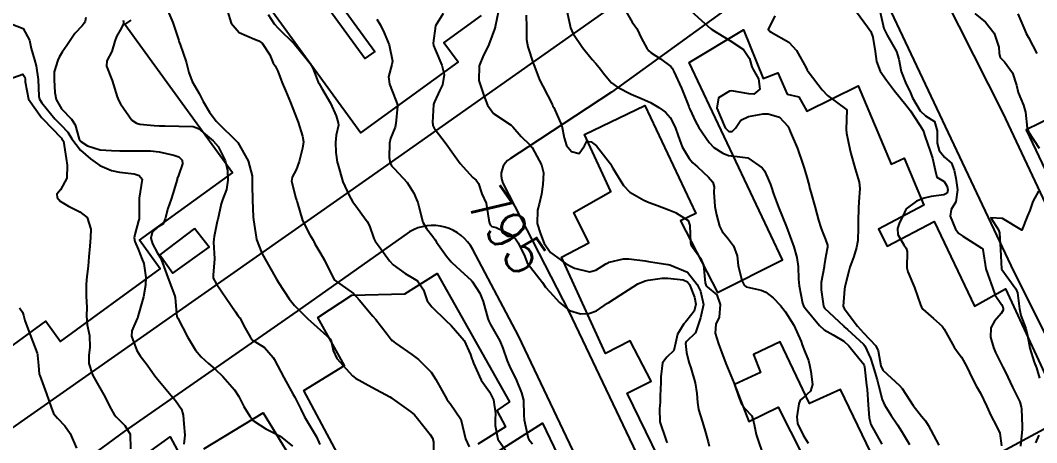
# Model space of a CAD drawing. Header units: metres. Extents: x 318500 to 325275, y 7408834 to 7428799.
# Drawn here: x 321521.6 to 321625.1, y 7423214.1 to 7423257.1 of the extents above; entities that cross this region are included whole.
import ezdxf
from ezdxf.enums import TextEntityAlignment as Align

# ---------------------------------------------------------------- set-up
doc = ezdxf.new("R2010")
doc.units = ezdxf.units.M
doc.header["$MEASUREMENT"] = 0
for name, color, linetype in [('Cotas', 45, 'Continuous'), ('Curvas de Nivel 1m', 11, 'Continuous'), ('Curvas de Nivel 5m', 15, 'Continuous'), ('Edificações', 30, 'Continuous'), ('Vias Primárias', 230, 'Continuous')]:
    doc.layers.add(name, color=color, linetype=linetype)
doc.styles.add('Style-STANDARD', font='STANDARD.shx')

msp = doc.modelspace()

# ---------------------------------------------------------------- linework, layer by layer
at = {"layer": 'Curvas de Nivel 1m', "flags": 128}
for points, elevation in [([(321536.49, 7423258.35), (321537.12, 7423256.94), (321537.7, 7423255.08), (321537.75, 7423254.93), (321537.85, 7423254.68), (321538.47, 7423252.92), (321538.73, 7423251.83), (321539.07, 7423250.91), (321539.78, 7423249.69), (321540.2, 7423248.89), (321540.84, 7423247.8), (321541.53, 7423246.87), (321541.63, 7423246.77), (321541.74, 7423246.67), (321543.58, 7423244.85), (321543.72, 7423244.69), (321544.77, 7423242.83), (321545.18, 7423241.32), (321545.2, 7423240.83), (321545.19, 7423240.36), (321545.22, 7423238.83), (321545.3, 7423237.14), (321545.32, 7423236.82), (321545.58, 7423235.05), (321545.64, 7423234.82), (321546.18, 7423233.42), (321546.5, 7423232.81), (321547.53, 7423231.02), (321547.66, 7423230.79), (321547.88, 7423230.43), (321548.97, 7423228.78), (321549.5, 7423228.09), (321550.85, 7423226.75), (321551.47, 7423226.2), (321553.12, 7423224.71), (321553.24, 7423224.51), (321553.44, 7423223.51), (321553.82, 7423222.71), (321555.4, 7423220.93), (321555.72, 7423220.69), (321557.39, 7423219.77), (321559.21, 7423218.79), (321559.37, 7423218.69), (321559.45, 7423218.63), (321561.36, 7423217.28), (321561.72, 7423216.97), (321562.03, 7423216.6), (321563.33, 7423214.98), (321563.57, 7423214.58), (321563.67, 7423214.22), (321563.63, 7423212.57)], 799), ([(321542.68, 7423258.08), (321543.05, 7423256.86), (321543.87, 7423255.91), (321545.44, 7423255.24), (321545.85, 7423255.07), (321546.2, 7423254.81), (321546.99, 7423253.65), (321547.34, 7423252.8), (321547.52, 7423252.5), (321547.81, 7423251.96), (321548.26, 7423250.79), (321548.57, 7423250), (321549.08, 7423248.78), (321549.75, 7423247.13), (321549.86, 7423246.77), (321550.32, 7423245.35), (321550.43, 7423244.76), (321550.33, 7423244.14), (321549.99, 7423242.77), (321549.68, 7423241.92), (321549.25, 7423241.19), (321549.2, 7423240.77), (321549.64, 7423239.05), (321549.71, 7423238.84), (321549.74, 7423238.77), (321549.78, 7423238.62), (321550.32, 7423236.76), (321551.05, 7423235.29), (321551.39, 7423234.74), (321551.46, 7423234.62), (321551.58, 7423234.39), (321552.19, 7423233.35), (321552.57, 7423232.72), (321553.53, 7423230.71), (321555.52, 7423229.31), (321555.83, 7423229), (321556.09, 7423228.68), (321557.49, 7423227), (321557.77, 7423226.66), (321558.93, 7423225.17), (321559.34, 7423224.63), (321559.39, 7423224.57), (321559.45, 7423224.53), (321559.8, 7423224.27), (321561.44, 7423223.12), (321561.74, 7423222.91), (321562.14, 7423222.6), (321563.41, 7423221.3), (321563.89, 7423220.57), (321564.55, 7423219.4), (321565.03, 7423218.56), (321565.17, 7423218.36), (321565.37, 7423218.13), (321566.45, 7423216.54), (321566.78, 7423215.09), (321566.91, 7423214.53), (321567.31, 7423213.72)], 798), ([(321546.83, 7423257.75), (321547.44, 7423256.8), (321547.87, 7423256.32), (321549.46, 7423254.77), (321549.84, 7423254.32), (321551.08, 7423252.75), (321551.36, 7423252.29), (321551.8, 7423251.11), (321551.92, 7423250.86), (321551.99, 7423250.74), (321552.25, 7423250.28), (321553.18, 7423248.72), (321553.75, 7423247.43), (321553.96, 7423246.71), (321553.98, 7423246.47), (321553.73, 7423245.44), (321553.66, 7423244.71), (321553.7, 7423243.69), (321553.86, 7423242.71), (321553.9, 7423242.49), (321554.41, 7423240.7), (321555.06, 7423239.29), (321555.42, 7423238.69), (321555.64, 7423238.4), (321556.91, 7423236.67), (321557.15, 7423236.21), (321557.59, 7423234.93), (321557.67, 7423234.73), (321557.71, 7423234.66), (321558.12, 7423234.12), (321559.19, 7423232.64), (321559.55, 7423232.24), (321560.79, 7423231.36), (321561.53, 7423230.92), (321562.03, 7423230.6), (321562.64, 7423229.71), (321563.03, 7423228.59), (321563.5, 7423227.96), (321564.92, 7423226.56), (321565.47, 7423226.05), (321566.8, 7423224.54), (321567.44, 7423223.1), (321567.57, 7423222.67), (321567.62, 7423222.53), (321567.72, 7423222.23), (321568.52, 7423220.51), (321569.38, 7423219.32), (321569.79, 7423218.49), (321569.96, 7423217.09), (321569.95, 7423216.49), (321569.94, 7423215.89), (321570.23, 7423214.49), (321571.3, 7423212.93)], 797), ([(321570.29, 7423258.1), (321569.94, 7423256.5), (321569.93, 7423256.45), (321569.88, 7423256.25), (321569.4, 7423254.96), (321569.23, 7423254.51), (321568.76, 7423253.59), (321568.31, 7423252.52), (321568.29, 7423251.01), (321568.44, 7423250.52), (321568.79, 7423249.5), (321569.15, 7423248.51), (321569.76, 7423247.65), (321571.56, 7423246.48), (321571.74, 7423246.29), (321572.59, 7423245.33), (321573.48, 7423244.45), (321573.72, 7423244.18), (321574.66, 7423242.44), (321574.85, 7423241.6), (321574.81, 7423240.43), (321574.66, 7423239.44), (321574.42, 7423238.44), (321574.27, 7423237.8), (321574.22, 7423236.44), (321574.55, 7423235.39), (321574.94, 7423234.43), (321575.58, 7423233.5), (321577.08, 7423232.4), (321577.56, 7423232.13), (321578.04, 7423231.91), (321579.55, 7423231.53), (321580.21, 7423231.7), (321581.23, 7423232.34), (321581.45, 7423232.46), (321581.56, 7423232.5), (321583.03, 7423232.86), (321583.57, 7423232.87), (321585.22, 7423232.64), (321585.56, 7423232.59), (321587.54, 7423232.28), (321587.56, 7423232.28), (321587.73, 7423232.26), (321589.55, 7423231.51), (321590.53, 7423230.23), (321590.85, 7423229.55), (321591.17, 7423228.22), (321590.87, 7423226.84), (321590.66, 7423226.22), (321590.36, 7423225.33), (321589.45, 7423224.45), (321589.35, 7423224.34), (321589.34, 7423224.24), (321589.44, 7423223.31), (321589.65, 7423222.45), (321589.72, 7423222.24), (321589.88, 7423221.77), (321590.32, 7423220.23), (321590.48, 7423219.13), (321590.54, 7423218.22), (321590.65, 7423217.51), (321591.07, 7423216.21), (321591.34, 7423215.32), (321591.63, 7423214.21), (321591.74, 7423213.78)], 794), ([(321573.1, 7423257.67), (321573.14, 7423256.46), (321573.15, 7423255.18), (321573.28, 7423254.46), (321573.83, 7423252.79), (321573.94, 7423252.45), (321574.47, 7423251.1), (321574.8, 7423250.44), (321575.77, 7423248.54), (321575.83, 7423248.42), (321575.92, 7423248.27), (321576.75, 7423246.41), (321576.97, 7423245.17), (321577.21, 7423244.41), (321577.71, 7423243.78), (321578.51, 7423243.58), (321579.06, 7423244.38), (321579.27, 7423244.83), (321579.73, 7423244.76), (321580.27, 7423244.36), (321581.69, 7423242.52), (321581.8, 7423242.34), (321581.92, 7423242.1), (321583, 7423240.33), (321583.66, 7423239.65), (321585.1, 7423238.84), (321585.64, 7423238.61), (321586.47, 7423238.28), (321587.63, 7423237.84), (321588.31, 7423237.58), (321589.62, 7423236.76), (321589.79, 7423236.24), (321589.85, 7423234.49), (321589.91, 7423234.24), (321590.87, 7423232.92), (321591.16, 7423232.22), (321591.33, 7423230.42), (321591.4, 7423230.21), (321591.44, 7423230.12), (321591.53, 7423230.01), (321592.51, 7423229.18), (321592.88, 7423228.19), (321592.75, 7423226.93), (321592.43, 7423226.2), (321592.36, 7423225.3), (321592.71, 7423224.19), (321592.9, 7423223.65), (321593.43, 7423222.18), (321594.3, 7423220.17), (321594.78, 7423218.77), (321595, 7423218.16), (321595.36, 7423217.64), (321596.09, 7423216.88), (321596.29, 7423216.15), (321596.52, 7423214.95), (321596.79, 7423214.14), (321597.3, 7423212.7)], 793), ([(321577.17, 7423258.41), (321577.56, 7423256.72), (321577.63, 7423256.4), (321577.87, 7423255.83), (321578.85, 7423254.39), (321579.83, 7423253.17), (321580.21, 7423252.75), (321580.53, 7423252.36), (321581.08, 7423251.62), (321581.81, 7423250.79), (321582.4, 7423250.33), (321583.79, 7423249.62), (321584.93, 7423249.16), (321585.78, 7423248.79), (321586.62, 7423248.28), (321587.28, 7423247.78), (321587.76, 7423247.24), (321588.28, 7423246.25), (321588.6, 7423245.39), (321589.01, 7423244.25), (321589.7, 7423243.08), (321590.09, 7423242.63), (321590.54, 7423242.23), (321591.14, 7423241.68), (321591.68, 7423241.17), (321592.13, 7423240.66), (321592.25, 7423240.2), (321592.23, 7423239.63), (321592.32, 7423238.2), (321592.48, 7423237.34), (321592.79, 7423236.19), (321593.06, 7423235.64), (321593.6, 7423234.98), (321594.23, 7423234.17), (321594.59, 7423233.15), (321594.71, 7423232.17), (321595.06, 7423230.64), (321595.3, 7423230.16), (321595.53, 7423229.99), (321597.04, 7423229.65), (321597.52, 7423229.47), (321598.28, 7423228.88), (321599, 7423228.11), (321599.5, 7423227.49), (321600.37, 7423226.09), (321601.12, 7423224.42), (321601.23, 7423224.08), (321601.44, 7423223.48), (321601.86, 7423222.49), (321601.98, 7423222.07), (321602.11, 7423221.38), (321602.27, 7423220.07), (321602.07, 7423219.39), (321601.38, 7423218.77), (321601, 7423218.45), (321600.87, 7423218.09), (321600.69, 7423216.76), (321600.75, 7423216.09), (321601.33, 7423214.9), (321601.84, 7423214.07)], 792), ([(321583.11, 7423258.33), (321583.89, 7423256.97), (321584.17, 7423256.6), (321584.36, 7423256.31), (321584.86, 7423255.31), (321585.41, 7423254.3), (321585.6, 7423254.04), (321585.85, 7423253.84), (321586.79, 7423253.23), (321587.83, 7423252.43), (321587.99, 7423252.26), (321588.16, 7423251.93), (321588.92, 7423250.25), (321589.66, 7423248.36), (321589.7, 7423248.24), (321589.77, 7423248.09), (321590.36, 7423246.84), (321590.7, 7423246.23), (321591.73, 7423244.7), (321592.22, 7423244.2), (321593.14, 7423243.61), (321593.71, 7423243.38), (321594.6, 7423243.28), (321595.7, 7423243.15), (321597.14, 7423242.14), (321597.37, 7423241.81), (321597.68, 7423241.13), (321597.98, 7423240.43), (321598.09, 7423240.12), (321598.29, 7423239.49), (321598.8, 7423238.11), (321599.61, 7423236.1), (321600.36, 7423234.09), (321600.67, 7423232.99), (321600.81, 7423232.09), (321600.83, 7423230.8), (321600.9, 7423230.09), (321601.26, 7423228.34), (321601.35, 7423228.08), (321601.51, 7423227.82), (321602.98, 7423226.06), (321603.47, 7423225.62), (321604.38, 7423225.12), (321605.46, 7423224.46), (321605.96, 7423224.01), (321607.43, 7423222.21), (321607.5, 7423222.07), (321607.53, 7423222), (321607.56, 7423221.87), (321607.77, 7423219.99), (321607.83, 7423219.56), (321607.94, 7423217.99), (321608.03, 7423216.66), (321608.23, 7423215.99), (321609.32, 7423213.97)], 791), ([(321598.44, 7423257.59), (321597.89, 7423256.48), (321597.77, 7423256.24), (321597.78, 7423256.13), (321597.88, 7423256.05), (321598.06, 7423255.94), (321599.86, 7423254.94), (321600.63, 7423254.09), (321601.61, 7423252.31), (321601.74, 7423252.08), (321601.83, 7423251.95), (321603.24, 7423250.06), (321603.79, 7423249.5), (321605.77, 7423248.02), (321605.71, 7423246.02), (321605.74, 7423245.67), (321606.06, 7423244.02), (321606.16, 7423243.57), (321606.61, 7423242.01), (321607.01, 7423240.67), (321607.1, 7423240.01), (321607, 7423238.65), (321606.97, 7423238.01), (321606.93, 7423236.69), (321606.93, 7423236.01), (321606.89, 7423234.72), (321606.76, 7423234.01), (321606.48, 7423233.11), (321606.09, 7423232.01), (321605.97, 7423231.6), (321605.56, 7423230.02), (321605.56, 7423229.99), (321605.53, 7423229.78), (321605.41, 7423228.02), (321605.51, 7423227.79), (321606.85, 7423226.01), (321607.47, 7423225.32), (321608.73, 7423223.98), (321608.97, 7423223.5), (321609.23, 7423221.97), (321609.42, 7423221.5), (321611.12, 7423219.94), (321611.4, 7423219.64), (321612.51, 7423217.93), (321613.36, 7423216.83), (321613.79, 7423216.35), (321614.07, 7423215.91), (321614.86, 7423214.37), (321615.15, 7423213.89)], 789), ([(321606.75, 7423258.01), (321607.89, 7423256.49), (321608.2, 7423256), (321608.41, 7423255.45), (321608.67, 7423253.99), (321608.79, 7423252.94), (321609.17, 7423251.98), (321609.82, 7423251.04), (321610.62, 7423249.96), (321611.78, 7423248.53), (321612.24, 7423247.94), (321613.22, 7423246.46), (321613.53, 7423245.92), (321613.74, 7423245.28), (321614.21, 7423243.91), (321614.51, 7423243.1), (321614.77, 7423241.9), (321614.95, 7423241.17), (321615.68, 7423240.72), (321616, 7423240.21), (321616.06, 7423239.88), (321616, 7423239.55), (321615.66, 7423239.36), (321614.35, 7423239.22), (321613.66, 7423239.03), (321612.85, 7423238.73), (321611.83, 7423237.94), (321611.76, 7423237.82), (321611.63, 7423237.57), (321611.1, 7423236.46), (321610.92, 7423235.95), (321610.98, 7423235.32), (321611.59, 7423234.29), (321611.82, 7423233.94), (321611.92, 7423233.6), (321611.87, 7423231.94), (321611.97, 7423231.52), (321612.65, 7423229.93), (321613.26, 7423228.18), (321613.37, 7423227.92), (321613.51, 7423227.74), (321614.6, 7423226.79), (321615.48, 7423226), (321615.56, 7423225.89), (321615.67, 7423225.69), (321616.69, 7423223.87), (321617.01, 7423223.43), (321617.44, 7423222.85), (321618, 7423221.85), (321618.55, 7423220.71), (321618.99, 7423219.84), (321619.39, 7423219.16), (321620.03, 7423217.83), (321620.44, 7423216.9), (321621.03, 7423215.81), (321621.34, 7423215.11), (321621.51, 7423213.81)], 788), ([(321609.17, 7423257.98), (321609.55, 7423256.31), (321609.7, 7423255.97), (321609.88, 7423255.65), (321610.82, 7423253.96), (321611.07, 7423253.18), (321611.31, 7423251.95), (321611.81, 7423250.66), (321612.17, 7423249.94), (321612.47, 7423249.26), (321613.23, 7423247.93), (321613.77, 7423247.43), (321614.71, 7423246.86), (321614.96, 7423245.9), (321614.98, 7423244.65), (321615.19, 7423243.9), (321615.71, 7423243.21), (321616.43, 7423242.61), (321616.72, 7423241.87), (321616.88, 7423241.07), (321617.04, 7423239.87), (321616.86, 7423238.67), (321616.41, 7423237.88), (321616.31, 7423237.2), (321616.83, 7423235.87), (321617.17, 7423235.43), (321617.6, 7423235.16), (321619.44, 7423233.99), (321619.59, 7423233.89), (321619.62, 7423233.87), (321619.63, 7423233.84), (321619.63, 7423233.8), (321619.94, 7423231.83), (321620.13, 7423231.25), (321620.64, 7423229.82), (321620.87, 7423229.17), (321621.51, 7423228.19), (321621.66, 7423227.95), (321621.7, 7423227.81), (321621.69, 7423227.63), (321621.5, 7423227.3), (321620.81, 7423226.5), (321620.43, 7423225.83), (321620.42, 7423224.88), (321620.72, 7423223.82), (321620.93, 7423223.31), (321621.43, 7423222.29), (321621.6, 7423221.97), (321621.67, 7423221.81), (321621.93, 7423221.3), (321622.66, 7423219.79), (321623.38, 7423218.28), (321623.54, 7423217.78), (321623.57, 7423217.58), (321623.64, 7423215.78), (321623.63, 7423215.5), (321623.45, 7423213.78)], 787), ([(321618.82, 7423257.86), (321619.9, 7423256.97), (321620.77, 7423255.83), (321621.26, 7423254.42), (321621.29, 7423253.82), (321621.38, 7423253.35), (321621.84, 7423252.92), (321622.65, 7423251.8), (321623.06, 7423250.55), (321623.24, 7423249.8), (321623.78, 7423248.52), (321623.96, 7423247.79), (321624.13, 7423246.16), (321624.26, 7423245.78), (321625.35, 7423244.14)], 786), ([(321520.01, 7423257.03), (321521.87, 7423256.32), (321522.52, 7423255.13), (321522.67, 7423254.29), (321523, 7423253.12), (321523.19, 7423252.5), (321523.4, 7423251.12), (321523.45, 7423249.44), (321523.53, 7423249.11), (321523.76, 7423248.74), (321525.09, 7423247.1), (321525.73, 7423246.47), (321526.41, 7423245.76), (321526.82, 7423245.07), (321527.7, 7423243.93), (321528.72, 7423243.04), (321529.68, 7423242.36), (321530.84, 7423241.85), (321531.67, 7423241.69), (321533.16, 7423241.5), (321533.67, 7423241.35), (321533.98, 7423240.98), (321533.68, 7423239.02), (321533.68, 7423238.98), (321533.67, 7423238.95), (321533.67, 7423236.98), (321533.66, 7423236.93), (321533.61, 7423236.74), (321533.24, 7423235.33), (321533.18, 7423234.99), (321533.22, 7423234.63), (321533.57, 7423233.85), (321533.82, 7423233.23), (321533.92, 7423232.97), (321534.15, 7423232.38), (321534.34, 7423230.97), (321534.32, 7423230.17), (321534.13, 7423228.97), (321533.57, 7423227.07), (321533.55, 7423226.98), (321533.54, 7423226.92), (321533.48, 7423226.77), (321532.92, 7423225.53), (321532.89, 7423224.99), (321533.43, 7423223.51), (321533.77, 7423222.97), (321534.5, 7423222.05), (321535.26, 7423220.95), (321535.4, 7423220.76), (321536.92, 7423218.93), (321537.36, 7423218.42), (321538, 7423217.56), (321538.17, 7423216.92), (321538.21, 7423216.05), (321538.34, 7423214.91), (321538.23, 7423213.99)], 802), ([(321528.25, 7423257.42), (321528.16, 7423257.06), (321528.07, 7423256.86), (321527.87, 7423256.6), (321527.13, 7423255.8), (321526.65, 7423255.08), (321526.32, 7423254.6), (321525.83, 7423253.91), (321525.53, 7423253.39), (321525.39, 7423253.09), (321525.02, 7423251.89), (321525, 7423251.1), (321525.07, 7423249.81), (321525.21, 7423249.1), (321525.76, 7423248.15), (321526.79, 7423247.07), (321527.16, 7423246.5), (321527.57, 7423245.06), (321527.72, 7423244.82), (321528.4, 7423244.36), (321529.7, 7423243.96), (321530.84, 7423243.88), (321531.7, 7423243.87), (321532.84, 7423243.85), (321533.7, 7423243.85), (321534.83, 7423243.84), (321535.7, 7423243.75), (321537.2, 7423243.43), (321537.7, 7423243.26), (321538.04, 7423242.92), (321538.08, 7423242.53), (321537.67, 7423241.34), (321537.56, 7423241.04), (321537.53, 7423240.93), (321537.11, 7423239.47), (321536.93, 7423238.94), (321536.58, 7423237.99), (321536.34, 7423236.94), (321536.12, 7423236.42), (321535.6, 7423236.11), (321535.01, 7423235.53), (321534.88, 7423234.96), (321535.02, 7423234.4), (321535.56, 7423233.42), (321535.84, 7423232.95), (321536.04, 7423232.46), (321536.61, 7423230.94), (321537.27, 7423229.17), (321537.33, 7423228.93), (321537.48, 7423227.26), (321537.52, 7423226.97), (321537.54, 7423226.93), (321537.6, 7423226.81), (321538.6, 7423224.91), (321539.43, 7423223.57), (321539.98, 7423222.89), (321540.73, 7423222.2), (321541.41, 7423221.63), (321542.2, 7423220.86), (321543.38, 7423219.52), (321543.82, 7423218.84), (321544.35, 7423217.82), (321544.95, 7423216.83), (321545.34, 7423216.37), (321546.59, 7423215.54), (321547.33, 7423215.16), (321548.05, 7423214.78), (321549.3, 7423213.76)], 801), ([(321557.89, 7423257.25), (321558.25, 7423256.66), (321558.65, 7423255.87), (321559.14, 7423254.65), (321559.48, 7423252.99), (321559.43, 7423252.64), (321559.06, 7423251.39), (321559.18, 7423250.65), (321559.78, 7423249.1), (321559.95, 7423248.64), (321559.99, 7423248.41), (321559.83, 7423246.64), (321559.74, 7423246.25), (321559.27, 7423245.1), (321559.17, 7423244.65), (321559.15, 7423243.18), (321559.23, 7423242.64), (321559.38, 7423242.33), (321559.68, 7423242.01), (321560.98, 7423240.62), (321561.65, 7423239.56), (321561.94, 7423238.91), (321562.06, 7423238.6), (321562.19, 7423238.04), (321562.56, 7423236.6), (321562.96, 7423235.94), (321563.6, 7423235.13), (321563.82, 7423234.8), (321563.97, 7423234.57), (321565, 7423233.13), (321565.45, 7423232.55), (321565.56, 7423232.44), (321566.39, 7423231.7), (321567.53, 7423230.65), (321567.64, 7423230.53), (321568.37, 7423229.37), (321568.71, 7423228.51), (321569.21, 7423226.78), (321569.31, 7423226.5), (321569.48, 7423226.17), (321570.41, 7423224.49), (321570.72, 7423223.75), (321571.17, 7423222.47), (321571.42, 7423221.91), (321572.1, 7423220.46), (321572.64, 7423219.2), (321572.83, 7423218.46), (321572.88, 7423216.93), (321572.91, 7423216.45), (321573.32, 7423214.58), (321573.38, 7423214.45), (321573.74, 7423214.02)], 796), ([(321520.39, 7423251.16), (321521.81, 7423251.66), (321522.02, 7423251.35), (321522.06, 7423251.14), (321522.06, 7423250.87), (321522.41, 7423249.13), (321523.74, 7423247.25), (321523.87, 7423247.11), (321525.72, 7423245.18), (321525.76, 7423245.13), (321525.79, 7423245.09), (321525.95, 7423244.85), (321526.25, 7423243.08), (321526.35, 7423242.41), (321526.29, 7423241.08), (321525.65, 7423239.88), (321525.3, 7423239.43), (321525.33, 7423239.09), (321525.63, 7423238.73), (321526.48, 7423238.23), (321527.62, 7423237.63), (321528.38, 7423237.05), (321528.76, 7423235.87), (321528.73, 7423235.04), (321528.66, 7423234.14), (321528.56, 7423233.05), (321528.47, 7423232.12), (321528.36, 7423231.05), (321528.29, 7423230.28), (321528.26, 7423229.05), (321528.35, 7423227.91), (321528.3, 7423227.05), (321528.38, 7423226.14), (321528.61, 7423225.04), (321528.65, 7423223.82), (321528.56, 7423223.04), (321528.56, 7423222.19), (321528.92, 7423221.04), (321529.39, 7423220.2), (321530.06, 7423219.02), (321530.82, 7423217.55), (321531.12, 7423217.01), (321531.34, 7423216.75), (321532.23, 7423215.89), (321532.76, 7423214.99), (321532.78, 7423213.5)], 803), ([(321625.31, 7423239.76), (321624.71, 7423238.71), (321624.4, 7423237.77), (321624.18, 7423237.22), (321623.61, 7423235.78), (321621.63, 7423236.98), (321620.43, 7423237.02), (321621.23, 7423235.82), (321621.31, 7423235.52), (321621.43, 7423233.81), (321621.52, 7423231.85), (321621.53, 7423231.81), (321621.56, 7423231.76), (321622.99, 7423229.79), (321623.14, 7423229.4), (321623.36, 7423227.78), (321623.5, 7423227.1), (321624.02, 7423225.77), (321624.18, 7423225.06), (321624.4, 7423223.77), (321624.87, 7423222.33), (321625.08, 7423221.76), (321625.41, 7423220.69)], 786), ([(321521.49, 7423227.87), (321521.78, 7423227.44), (321521.89, 7423227.13), (321522.04, 7423226.57), (321522.58, 7423225.12), (321523.27, 7423223.26), (321523.31, 7423223.11), (321523.32, 7423223.01), (321523.41, 7423221.99), (321523.5, 7423221.11), (321523.54, 7423220.96), (321524.23, 7423219.1), (321524.7, 7423217.75), (321524.95, 7423217.09), (321525.34, 7423216.63), (321526.1, 7423215.86), (321526.64, 7423215.07), (321527.3, 7423213.58)], 804), ([(321625.34, 7423214.88), (321624.98, 7423214.11)], 786)]:
    msp.add_lwpolyline(points, dxfattribs=dict(at, elevation=elevation))
at = {"layer": 'Curvas de Nivel 5m', "flags": 128}
for points, elevation in [([(321564.64, 7423257.83), (321563.88, 7423256.58), (321563.62, 7423254.82), (321563.67, 7423254.58), (321563.84, 7423254.18), (321564.5, 7423252.57), (321564.75, 7423251.63), (321564.58, 7423250.57), (321564.31, 7423250.05), (321563.77, 7423248.85), (321563.69, 7423248.66), (321563.67, 7423248.58), (321563.57, 7423246.75), (321563.58, 7423246.58), (321563.6, 7423246.44), (321563.74, 7423246.17), (321564.95, 7423244.57), (321565.7, 7423243.53), (321566.38, 7423242.55), (321567.67, 7423241.13), (321568.01, 7423240.87), (321568.25, 7423240.52), (321568.6, 7423239.46), (321569.03, 7423238.51), (321569.31, 7423236.81), (321569.36, 7423236.5), (321569.42, 7423236.31), (321569.61, 7423236.14), (321570.05, 7423236.05), (321571.6, 7423235.31), (321572.01, 7423234.89), (321572.27, 7423234.47), (321572.95, 7423233.08), (321573.21, 7423232.46), (321573.55, 7423232), (321574.77, 7423230.43), (321575.08, 7423229.98), (321575.52, 7423229.49), (321576.5, 7423228.41), (321577.5, 7423227.59), (321578.62, 7423227.25), (321579.49, 7423227.28), (321580.28, 7423227.57), (321581.39, 7423228.34), (321581.51, 7423228.42), (321582.69, 7423229.16), (321583.52, 7423229.69), (321584.49, 7423230.31), (321585.21, 7423230.62), (321585.54, 7423230.68), (321586.94, 7423230.87), (321587.54, 7423230.87), (321589.08, 7423230.7), (321589.53, 7423230.52), (321589.73, 7423230.24), (321590.24, 7423228.95), (321590.4, 7423228.23), (321590.21, 7423227.52), (321589.48, 7423226.56), (321589.32, 7423226.4), (321589.17, 7423226.24), (321588.52, 7423225.19), (321588.32, 7423224.25), (321588.16, 7423223.53), (321587.44, 7423222.83), (321587, 7423222.27), (321586.83, 7423220.84), (321586.81, 7423220.27), (321586.75, 7423218.9), (321586.74, 7423218.27), (321586.68, 7423217.59), (321586.73, 7423216.27), (321587.32, 7423214.45), (321587.4, 7423214.26), (321587.46, 7423214.12)], 795), ([(321589.91, 7423258.07), (321591.3, 7423256.81), (321591.88, 7423256.31), (321592.01, 7423256.21), (321593.86, 7423255.08), (321595.23, 7423254.17), (321595.84, 7423253.26), (321596.09, 7423252.42), (321596.21, 7423252.15), (321596.77, 7423251.19), (321596.92, 7423250.14), (321596.31, 7423249.64), (321595.79, 7423249.66), (321594.01, 7423249.96), (321593.8, 7423249.94), (321592.71, 7423249.27), (321592.53, 7423248.2), (321592.89, 7423247.32), (321593.39, 7423246.19), (321593.74, 7423245.84), (321594.08, 7423245.84), (321594.41, 7423246.17), (321594.96, 7423246.97), (321595.76, 7423247.35), (321597.24, 7423247.61), (321597.77, 7423247.64), (321598.92, 7423247.27), (321599.75, 7423246.37), (321599.89, 7423246.1), (321600.01, 7423245.84), (321600.73, 7423244.09), (321601.29, 7423242.49), (321601.41, 7423242.08), (321601.68, 7423241.17), (321601.92, 7423240.32), (321601.98, 7423240.08), (321602.09, 7423239.65), (321602.53, 7423238.07), (321602.88, 7423236.8), (321603.11, 7423236.06), (321603.24, 7423235.69), (321603.6, 7423234.83), (321603.8, 7423234.26), (321603.8, 7423234.05), (321603.77, 7423233.87), (321603.57, 7423232.78), (321603.46, 7423232.15), (321603.45, 7423232.05), (321603.16, 7423230.43), (321603.14, 7423230.06), (321603.17, 7423229.7), (321603.39, 7423228.05), (321603.51, 7423227.84), (321605.42, 7423226.02), (321605.48, 7423225.97), (321605.82, 7423225.67), (321607.45, 7423224.17), (321607.59, 7423224), (321608.19, 7423222.74), (321608.42, 7423221.99), (321608.86, 7423220.53), (321609.01, 7423219.98), (321609.38, 7423218.52), (321609.61, 7423217.97), (321610.3, 7423216.9), (321610.92, 7423215.95), (321611.34, 7423215.29), (321612.14, 7423213.93)], 790), ([(321623.19, 7423257.8), (321623.89, 7423256.15), (321624.05, 7423255.79), (321624.26, 7423255.4), (321625.13, 7423253.77)], 785), ([(321532.04, 7423257.17), (321532.08, 7423257.01), (321532.07, 7423256.81), (321531.87, 7423256.39), (321531.36, 7423255.51), (321531.19, 7423255.02), (321530.88, 7423253.97), (321530.38, 7423253.02), (321530.36, 7423252.47), (321530.94, 7423251.02), (321531.43, 7423249.36), (321531.56, 7423249.01), (321531.76, 7423248.64), (321532.94, 7423246.99), (321533.41, 7423246.66), (321533.74, 7423246.58), (321535.2, 7423246.42), (321535.73, 7423246.39), (321536.29, 7423246.39), (321537.73, 7423246.37), (321539.16, 7423246.34), (321539.73, 7423246.13), (321540.41, 7423245.57), (321541.2, 7423244.88), (321541.71, 7423244.3), (321542.43, 7423242.86), (321542.68, 7423241.86), (321542.72, 7423240.86), (321542.58, 7423239.93), (321542.16, 7423238.86), (321542.03, 7423238.47), (321541.68, 7423236.87), (321541.67, 7423236.81), (321541.6, 7423236.49), (321541.32, 7423235.13), (321541.28, 7423234.87), (321541.26, 7423234.55), (321541.36, 7423232.87), (321541.21, 7423231.2), (321541.23, 7423230.87), (321541.52, 7423230.33), (321542.54, 7423228.86), (321543.49, 7423227.45), (321543.74, 7423227.1), (321543.93, 7423226.84), (321544.49, 7423225.81), (321545.02, 7423224.83), (321545.21, 7423224.58), (321545.45, 7423224.43), (321546.45, 7423223.82), (321547.33, 7423222.79), (321547.43, 7423222.63), (321548.41, 7423220.78), (321549.37, 7423219.05), (321549.53, 7423218.77), (321550.15, 7423217.55), (321550.53, 7423216.75), (321551.33, 7423215.4), (321551.74, 7423214.73), (321552.09, 7423213.94)], 800)]:
    msp.add_lwpolyline(points, dxfattribs=dict(at, elevation=elevation))
at = {"layer": 'Edificações'}
for points in [[(321547.81, 7423267.56), (321557.67, 7423253.99), (321556.65, 7423253.25), (321546.68, 7423266.98)], [(321542.82, 7423264.18), (321556.26, 7423245.68), (321566.18, 7423252.88), (321564.73, 7423254.87), (321568.56, 7423257.65)], [(321518.07, 7423222.06), (321524.17, 7423226.49), (321525.65, 7423224.45), (321535.83, 7423231.85), (321533.72, 7423234.75), (321543.18, 7423241.62), (321532.22, 7423256.72), (321532.86, 7423257.18)], [(321588.46, 7423208.78), (321583.4, 7423219.16), (321585.82, 7423220.4), (321583.7, 7423224.51), (321581.18, 7423223.21), (321576.71, 7423233.03), (321579.47, 7423234.48), (321577.95, 7423237.58), (321581.74, 7423239.72), (321579.06, 7423245.52), (321585.19, 7423248.48), (321590.37, 7423237.49), (321588.82, 7423236.72), (321592.58, 7423229.42), (321599.21, 7423232.74), (321589.7, 7423252.86), (321595.24, 7423256.19), (321597.23, 7423251.21), (321598.73, 7423251.79), (321599.7, 7423249.64), (321600.88, 7423249.36), (321601.71, 7423247.91), (321606.91, 7423250.47), (321610.3, 7423242.49), (321611.62, 7423243.12), (321613.63, 7423238.33), (321608.98, 7423235.89), (321609.88, 7423234.15), (321614.67, 7423236.65), (321618.77, 7423228.04), (321621.92, 7423229.8), (321628, 7423216.66), (321621.52, 7423213.18)], [(321628.2, 7423248.03), (321624.03, 7423245.99), (321628.28, 7423237.05)], [(321556.24, 7423208.65), (321550.44, 7423219.44), (321554.59, 7423222), (321551.89, 7423226.89), (321555.34, 7423229.15), (321560.74, 7423229.3), (321564.03, 7423231.35), (321571.39, 7423218.3), (321570.11, 7423217.42), (321570.99, 7423215.73), (321568.19, 7423213.97)], [(321610.84, 7423207.69), (321605.11, 7423219.55), (321601.98, 7423218.12), (321598.97, 7423224.4), (321596.27, 7423223.11), (321596.99, 7423221.27), (321594.33, 7423220.04), (321595.77, 7423216.29), (321598.79, 7423217.74), (321601.27, 7423212.78)], [(321540.26, 7423213.52), (321546.32, 7423217.18), (321550.55, 7423210.25)], [(321568.99, 7423212.45), (321574.76, 7423216.13), (321576.28, 7423212.93)], [(321531.4, 7423210.81), (321536.83, 7423214.72), (321538.26, 7423212.09)]]:
    msp.add_lwpolyline(points, dxfattribs=at)
msp.add_lwpolyline([(321539.32, 7423235.95), (321535.77, 7423233.25), (321537.12, 7423231.39), (321540.79, 7423234.04)], close=True, dxfattribs=at)
at = {"layer": 'Vias Primárias'}
for points in [[(323715.64, 7420145.55, 0), (323709.04, 7420132.94)], [(323831.09, 7420001.79, 0), (323833.84, 7420008.44, 0.220888)], [(321699.29, 7423215.62, -0.081534), (321697.56, 7423217.33), (321693.36, 7423224.34), (321690.75, 7423228.32), (321686.65, 7423234.03), (321682.67, 7423242.6), (321664.87, 7423278.93), (321656.02, 7423297.01, 0.359795), (321650.76, 7423299.39), (321640.15, 7423292.27), (321630.42, 7423285.16), (321621.42, 7423278.91), (321615.05, 7423274.41), (321613.43, 7423272.92, 0.335079), (321612.3, 7423266.67), (321615.68, 7423259.55), (321621.67, 7423247.69), (321629.79, 7423230.45), (321643.02, 7423202.35), (321647.72, 7423193.09)], [(321638.89, 7423199.3), (321622.52, 7423232.17), (321608.55, 7423261.76, 0.420788), (321601.57, 7423264.17), (321581.78, 7423249.83), (321573.26, 7423244.24), (321571.49, 7423243.09, 0.369621), (321570.73, 7423240.56), (321577.45, 7423227.49), (321592.94, 7423195.01)]]:
    msp.add_lwpolyline(points, format="xyb", dxfattribs=at)
for points in [[(321485.76, 7423256.95), (321511.33, 7423221.18), (321514.3, 7423217.65, 0.234149), (321520.07, 7423215.14), (321557.11, 7423241.11), (321601.02, 7423272.08), (321645.98, 7423304.22), (321663.38, 7423316.53, 0.290391), (321664.87, 7423320.17), (321654.06, 7423342.25), (321640.26, 7423370.6, 0.415949), (321638.3, 7423371.27), (321615.83, 7423354.95), (321592.1, 7423337.43), (321571.72, 7423322.94), (321546.49, 7423304.34), (321523.87, 7423288.17), (321499.47, 7423270.23), (321486.38, 7423260.41, 0.393488)], [(321523.7, 7423203.7), (321533.84, 7423190.57), (321553.26, 7423163.58), (321568.84, 7423141.86), (321578.24, 7423129.52), (321581.46, 7423125.77), (321588.97, 7423118.8), (321604.01, 7423108.77, 0.071922), (321608.13, 7423106.8, 0.102676), (321616.45, 7423106, 0.113972), (321622.35, 7423108.05, 0.216121), (321624.94, 7423111.99, 0.117578), (321624.67, 7423115.47), (321614.39, 7423137.3), (321601.05, 7423164.96), (321587, 7423194.14), (321572.32, 7423225.02), (321567.66, 7423233.81, 0.430203), (321561.22, 7423235.6), (321549.76, 7423227.54), (321532.14, 7423215.28), (321524.97, 7423210, 0.385637)]]:
    msp.add_lwpolyline(points, format="xyb", close=True, dxfattribs=at)

# ---------------------------------------------------------------- texts
at = {"layer": 'Cotas', "style": 'Style-STANDARD'}
msp.add_text('795', height=4, rotation=304.6592, dxfattribs=at).set_placement((321571.18, 7423235.76, 795), align=Align.MIDDLE_CENTER)

doc.saveas('drawing.dxf')
